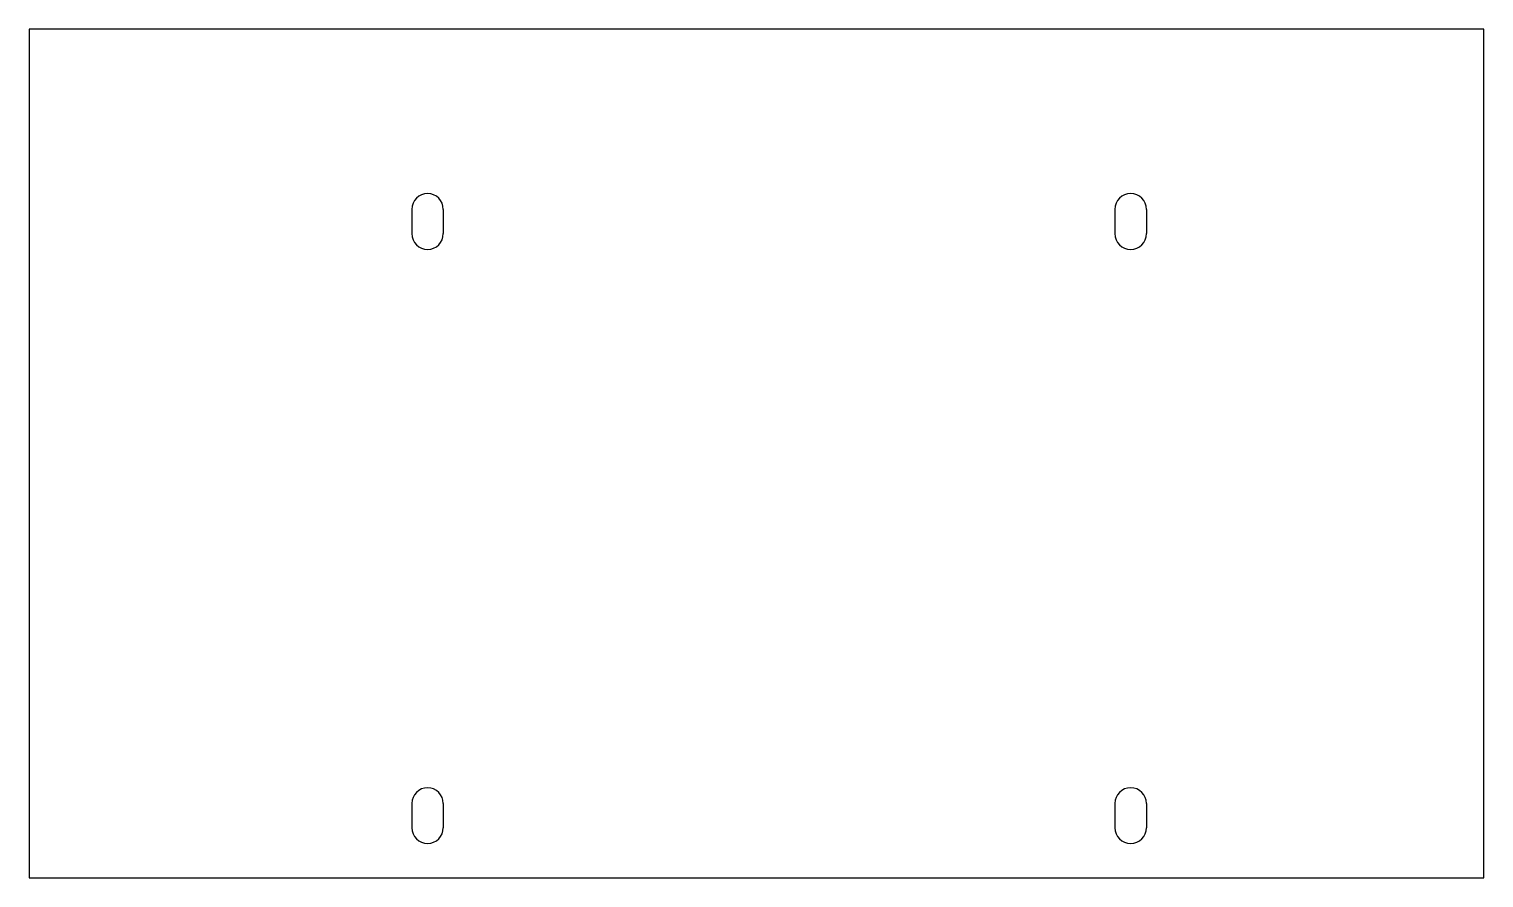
# Model space of a CAD drawing. Header units: millimetres. Extents: x -60 to 60, y -35 to 35.
import ezdxf

# ---------------------------------------------------------------- set-up
doc = ezdxf.new("R2010")
doc.units = ezdxf.units.MM
doc.layers.add('Body', color=7, linetype='CONTINUOUS')

msp = doc.modelspace()

# ---------------------------------------------------------------- linework, layer by layer
at = {"layer": 'Body'}
for p, q in [((-60, 35), (-60, 35, 1.635)), ((-60, 35), (-60, -35)), ((-60, 35, 1.635), (-60, -35, 1.635)), ((-60, 35), (-60, 35, 1.635)), ((60, 35), (-60, 35)), ((60, 35, 1.635), (-60, 35, 1.635)), ((-60, 35), (-60, -35)), ((60, 35), (-60, 35)), ((-60, 35, 1.635), (-60, -35, 1.635)), ((60, 35, 1.635), (-60, 35, 1.635)), ((60, 35), (60, 35, 1.635)), ((60, -35), (60, 35)), ((60, -35, 1.635), (60, 35, 1.635)), ((60, 35), (60, 35, 1.635)), ((60, -35), (60, 35)), ((60, -35, 1.635), (60, 35, 1.635)), ((-28.435, 20.135), (-28.435, 20.135, 1.635)), ((-28.435, 20.135), (-28.435, 20.135, 1.635)), ((-28.435, 20.135), (-28.435, 18.135)), ((-28.435, 20.135, 1.635), (-28.435, 18.135, 1.635)), ((-28.435, 20.135), (-28.435, 18.135)), ((-28.435, 20.135, 1.635), (-28.435, 18.135, 1.635)), ((-25.835, 20.135), (-25.835, 20.135, 1.635)), ((-25.835, 20.135), (-25.835, 20.135, 1.635)), ((-25.835, 20.135), (-25.835, 18.135)), ((-25.835, 20.135, 1.635), (-25.835, 18.135, 1.635)), ((-25.835, 20.135), (-25.835, 18.135)), ((-25.835, 20.135, 1.635), (-25.835, 18.135, 1.635)), ((29.565, 20.135), (29.565, 20.135, 1.635)), ((29.565, 20.135), (29.565, 20.135, 1.635)), ((29.565, 20.135), (29.565, 18.135)), ((29.565, 20.135, 1.635), (29.565, 18.135, 1.635)), ((29.565, 20.135), (29.565, 18.135)), ((29.565, 20.135, 1.635), (29.565, 18.135, 1.635)), ((32.165, 20.135), (32.165, 20.135, 1.635)), ((32.165, 20.135), (32.165, 20.135, 1.635)), ((32.165, 20.135), (32.165, 18.135)), ((32.165, 20.135, 1.635), (32.165, 18.135, 1.635)), ((32.165, 20.135), (32.165, 18.135)), ((32.165, 20.135, 1.635), (32.165, 18.135, 1.635)), ((-28.435, 18.135), (-28.435, 18.135, 1.635)), ((-28.435, 18.135), (-28.435, 18.135, 1.635)), ((-25.835, 18.135), (-25.835, 18.135, 1.635)), ((-25.835, 18.135), (-25.835, 18.135, 1.635)), ((29.565, 18.135), (29.565, 18.135, 1.635)), ((29.565, 18.135), (29.565, 18.135, 1.635)), ((32.165, 18.135), (32.165, 18.135, 1.635)), ((32.165, 18.135), (32.165, 18.135, 1.635)), ((-28.435, -28.865), (-28.435, -28.865, 1.635)), ((-28.435, -28.865), (-28.435, -28.865, 1.635)), ((-28.435, -28.865), (-28.435, -30.865)), ((-28.435, -28.865, 1.635), (-28.435, -30.865, 1.635)), ((-28.435, -28.865), (-28.435, -30.865)), ((-28.435, -28.865, 1.635), (-28.435, -30.865, 1.635)), ((-25.835, -28.865), (-25.835, -28.865, 1.635)), ((-25.835, -28.865), (-25.835, -28.865, 1.635)), ((-25.835, -28.865), (-25.835, -30.865)), ((-25.835, -28.865, 1.635), (-25.835, -30.865, 1.635)), ((-25.835, -28.865), (-25.835, -30.865)), ((-25.835, -28.865, 1.635), (-25.835, -30.865, 1.635)), ((29.565, -28.865), (29.565, -28.865, 1.635)), ((29.565, -28.865), (29.565, -28.865, 1.635)), ((29.565, -28.865), (29.565, -30.865)), ((29.565, -28.865, 1.635), (29.565, -30.865, 1.635)), ((29.565, -28.865), (29.565, -30.865)), ((29.565, -28.865, 1.635), (29.565, -30.865, 1.635)), ((32.165, -28.865), (32.165, -28.865, 1.635)), ((32.165, -28.865), (32.165, -28.865, 1.635)), ((32.165, -28.865), (32.165, -30.865)), ((32.165, -28.865, 1.635), (32.165, -30.865, 1.635)), ((32.165, -28.865), (32.165, -30.865)), ((32.165, -28.865, 1.635), (32.165, -30.865, 1.635)), ((-28.435, -30.865), (-28.435, -30.865, 1.635)), ((-28.435, -30.865), (-28.435, -30.865, 1.635)), ((-25.835, -30.865), (-25.835, -30.865, 1.635)), ((-25.835, -30.865), (-25.835, -30.865, 1.635)), ((29.565, -30.865), (29.565, -30.865, 1.635)), ((29.565, -30.865), (29.565, -30.865, 1.635)), ((32.165, -30.865), (32.165, -30.865, 1.635)), ((32.165, -30.865), (32.165, -30.865, 1.635)), ((-60, -35), (-60, -35, 1.635)), ((-60, -35), (-60, -35, 1.635)), ((-60, -35), (60, -35)), ((-60, -35, 1.635), (60, -35, 1.635)), ((-60, -35), (60, -35)), ((-60, -35, 1.635), (60, -35, 1.635)), ((60, -35), (60, -35, 1.635)), ((60, -35), (60, -35, 1.635))]:
    msp.add_line(p, q, dxfattribs=at)
for centre, start, end in [((-27.135, 20.135), 0, 180), ((-27.135, 20.135, 1.635), 0, 180), ((-27.135, 20.135), 0, 180), ((-27.135, 20.135, 1.635), 0, 180), ((30.865, 20.135), 0, 180), ((30.865, 20.135, 1.635), 0, 180), ((30.865, 20.135), 0, 180), ((30.865, 20.135, 1.635), 0, 180), ((-27.135, 18.135), 180, 0), ((-27.135, 18.135, 1.635), 180, 0), ((-27.135, 18.135), 180, 0), ((-27.135, 18.135, 1.635), 180, 0), ((30.865, 18.135), 180, 0), ((30.865, 18.135, 1.635), 180, 0), ((30.865, 18.135), 180, 0), ((30.865, 18.135, 1.635), 180, 0), ((-27.135, -28.865), 0, 180), ((-27.135, -28.865, 1.635), 0, 180), ((-27.135, -28.865), 0, 180), ((-27.135, -28.865, 1.635), 0, 180), ((30.865, -28.865), 0, 180), ((30.865, -28.865, 1.635), 0, 180), ((30.865, -28.865), 0, 180), ((30.865, -28.865, 1.635), 0, 180), ((-27.135, -30.865), 180, 0), ((-27.135, -30.865, 1.635), 180, 0), ((-27.135, -30.865), 180, 0), ((-27.135, -30.865, 1.635), 180, 0), ((30.865, -30.865), 180, 0), ((30.865, -30.865, 1.635), 180, 0), ((30.865, -30.865), 180, 0), ((30.865, -30.865, 1.635), 180, 0)]:
    msp.add_arc(centre, 1.3, start, end, dxfattribs=at)

doc.saveas('drawing.dxf')
